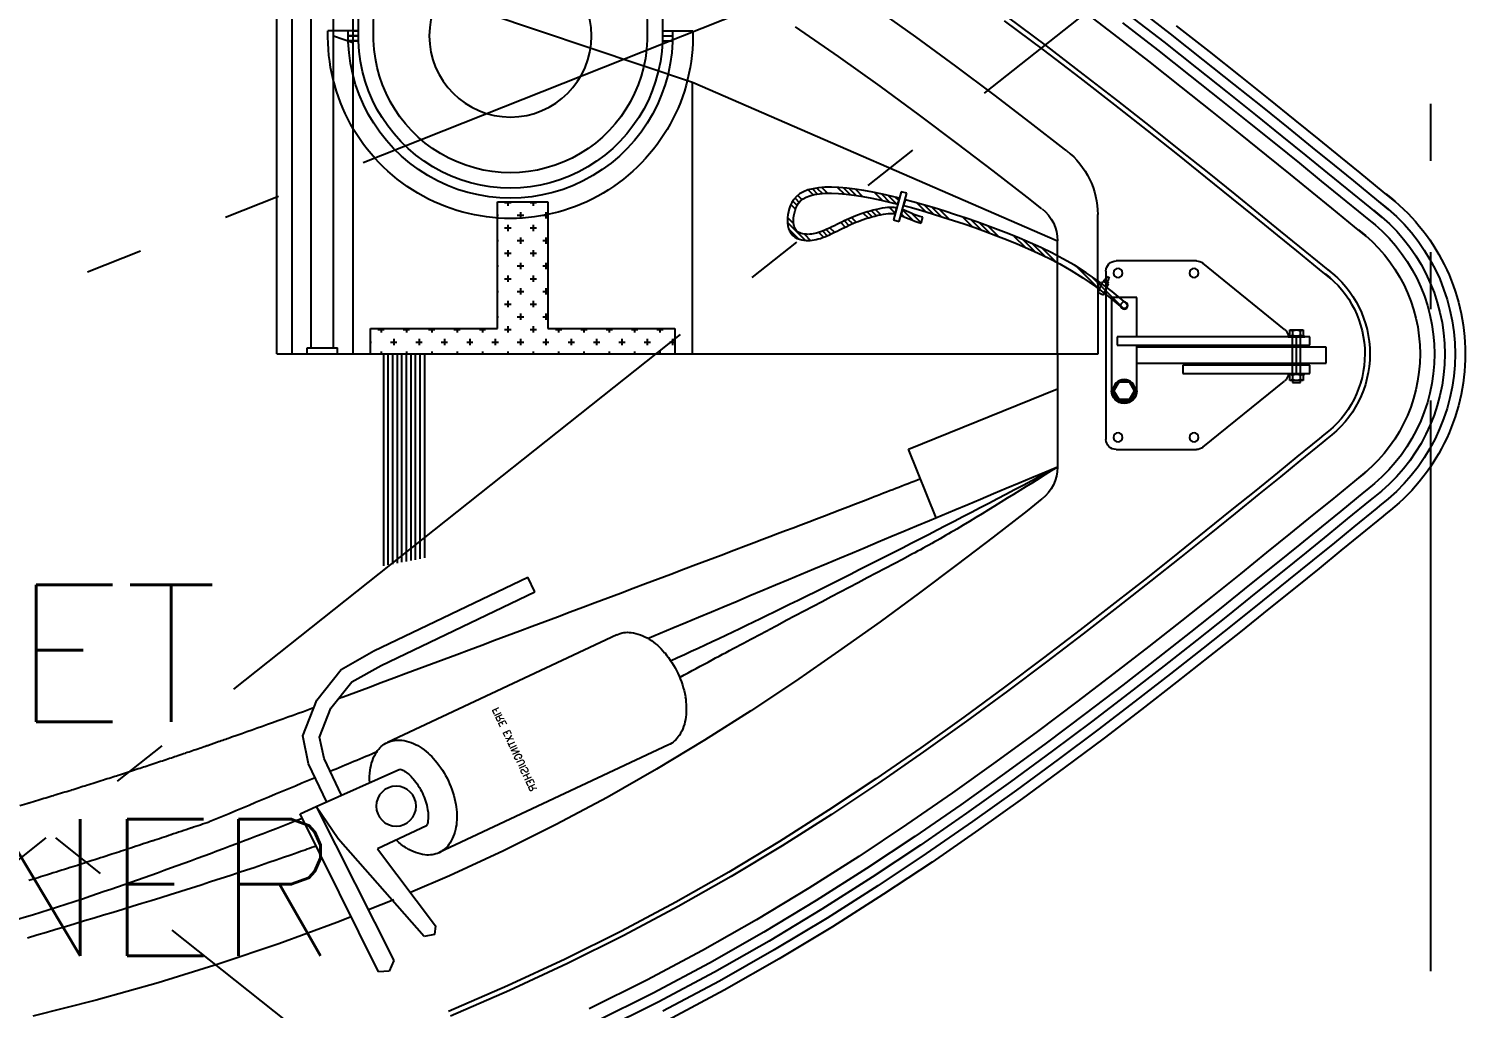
# Model space of a CAD drawing. Extents: x 1551 to 113148, y -1700 to 77018.
# Drawn here: x 14458 to 16033, y 29032 to 30105 of the extents above; entities that cross this region are included whole.
import ezdxf
from ezdxf.enums import TextEntityAlignment as Align

# ---------------------------------------------------------------- set-up
doc = ezdxf.new("R2010")
doc.units = 0
doc.header["$LTSCALE"] = 500
doc.header["$MEASUREMENT"] = 0
doc.linetypes.add('DASHED', pattern=[0.75, 0.5, -0.25])
doc.linetypes.add('PHANTOM', pattern=[2.1, 1.25, -0.2, 0.125, -0.2, 0.125, -0.2])
doc.layers.get('0').update_dxf_attribs({"linetype": 'CONTINUOUS'})
doc.styles.add('18', font='romans', dxfattribs={"height": 180})
doc.styles.add('SIMPLEX', font='SIMPLEX')

# ---------------------------------------------------------------- blocks, each defined once
blk = doc.blocks.new('cont')
at = {"linetype": 'PHANTOM'}
blk.add_line((225402.8, 143408.7), (231452.8, 145808.7), dxfattribs=at)
blk.add_lwpolyline([(225402.8, 143408.7), (231452.8, 143408.7), (231452.8, 145808.7), (225402.8, 145808.7)], close=True, dxfattribs=at)
blk = doc.blocks.new('A$C02E15517')
at = {"color": 0, "linetype": 'ByBlock', "lineweight": -2}
for p, q in [((3839.8, 710.2), (3776.1, 741.9)), ((3224.1, 707.8), (3154.8, 725.4)), ((3677.2, 697.3), (3612.3, 725.3)), ((3834.6, 700.2), (3771.3, 731.8)), ((3912.4, 696.9), (3850.1, 730.1)), ((3675, 692.3), (3610.2, 720.2)), ((3827.4, 686.1), (3764.4, 717.5)), ((3901.6, 677.2), (3839.8, 710.2)), ((3907, 687.1), (3844.9, 720.1)), ((3292.1, 688.8), (3224.1, 707.8)), ((3740.6, 667.9), (3677.2, 697.3)), ((3896.1, 667.4), (3834.6, 700.2)), ((3972.7, 662.6), (3912.4, 696.9)), ((3358.8, 668.3), (3292.1, 688.8)), ((3533.5, 676.9), (3447.8, 503.8)), ((3545.2, 676), (3533.5, 676.9)), ((3738.2, 663), (3675, 692.3)), ((3888.5, 653.5), (3827.4, 686.1)), ((3961.4, 643.3), (3901.6, 677.2)), ((3967.1, 652.9), (3907, 687.1)), ((3424.1, 646.3), (3358.8, 668.3)), ((3465.2, 495.7), (3550.4, 664.5)), ((3550.4, 664.5), (3545.2, 676)), ((3799.7, 632.3), (3738.2, 663)), ((3802.2, 637.2), (3740.6, 667.9)), ((3955.7, 633.6), (3896.1, 667.4)), ((4030.9, 627.5), (3972.7, 662.6)), ((3487.9, 622.9), (3424.1, 646.3)), ((3947.7, 619.9), (3888.5, 653.5)), ((4025, 618), (3967.1, 652.9)), ((3583.6, 638.3), (3489.4, 531.2)), ((3594.7, 636.1), (3583.6, 638.3)), ((3596.1, 626.4), (3594.7, 636.1)), ((3859.3, 600.5), (3799.7, 632.3)), ((3862, 605.3), (3802.2, 637.2)), ((4013.2, 598.9), (3955.7, 633.6)), ((4019.1, 608.4), (3961.4, 643.3)), ((3503.7, 616.6), (3487.9, 622.9)), ((3532.4, 542.3), (3596.1, 626.4)), ((4004.9, 585.4), (3947.7, 619.9)), ((4080.6, 582.6), (4025, 618)), ((4086.7, 592), (4030.9, 627.5)), ((3550.3, 598), (3522.5, 609.1)), ((3917.2, 567.7), (3859.3, 600.5)), ((3919.9, 572.4), (3862, 605.3)), ((4068.4, 563.8), (4013.2, 598.9)), ((4074.5, 573.2), (4019.1, 608.4)), ((3611.1, 571.8), (3568.7, 590.1)), ((4059.7, 550.5), (4004.9, 585.4)), ((4133.7, 547.3), (4080.6, 582.6)), ((4140, 556.6), (4086.7, 592)), ((3670.4, 544.3), (3611.1, 571.8)), ((3973, 534), (3917.2, 567.7)), ((3975.9, 538.7), (3919.9, 572.4)), ((4127.4, 538), (4074.5, 573.2)), ((4121.1, 528.7), (4068.4, 563.8)), ((4190.8, 521.5), (4140, 556.6)), ((3586.1, 517.1), (3532.4, 542.3)), ((3851.3, 428.3), (3599.9, 546.3)), ((3728, 515.6), (3670.4, 544.3)), ((4029.7, 504.4), (3975.9, 538.7)), ((4112.2, 515.6), (4059.7, 550.5)), ((4177.9, 503.1), (4127.4, 538)), ((4184.4, 512.3), (4133.7, 547.3)), ((3489.4, 531.2), (3465.2, 495.7)), ((4026.7, 499.8), (3973, 534)), ((4171.5, 493.9), (4121.1, 528.7)), ((4239.1, 487), (4190.8, 521.5)), ((3447.8, 503.8), (3465.2, 495.7)), ((3784, 485.8), (3728, 515.6)), ((4081.3, 470.1), (4029.7, 504.4)), ((4162.3, 481), (4112.2, 515.6)), ((4232.6, 477.9), (4184.4, 512.3)), ((3476.7, 491), (3456.9, 448.9)), ((3465.2, 495.7), (3556.9, 454.9)), ((4078.3, 465.5), (4026.7, 499.8)), ((4219.4, 459.7), (4171.5, 493.9)), ((4226, 468.8), (4177.9, 503.1)), ((3492.8, 483.4), (3473.8, 443.2)), ((3838.2, 455), (3784, 485.8)), ((4210.1, 446.9), (4162.3, 481)), ((4278.3, 444.3), (4232.6, 477.9)), ((4285, 453.3), (4239.1, 487)), ((4127.6, 431.5), (4078.3, 465.5)), ((4130.7, 436), (4081.3, 470.1)), ((4265, 426.3), (4219.4, 459.7)), ((4271.7, 435.3), (4226, 468.8)), ((3456.9, 448.9), (3450.4, 418.2)), ((3473.8, 443.2), (3468.9, 419.8)), ((3890.7, 423.3), (3838.2, 455)), ((4255.5, 413.6), (4210.1, 446.9)), ((4321.7, 411.8), (4278.3, 444.3)), ((4328.5, 420.8), (4285, 453.3)), ((3794.7, 307.6), (3543.2, 425.6)), ((4174.7, 397.9), (4127.6, 431.5)), ((4177.9, 402.3), (4130.7, 436)), ((4308.2, 393.9), (4265, 426.3)), ((4314.9, 402.9), (4271.7, 435.3)), ((3450.4, 418.2), (3465.8, 379.3)), ((3468.9, 419.8), (3481.4, 388.2)), ((3941.5, 391), (3890.7, 423.3)), ((4298.6, 381.3), (4255.5, 413.6)), ((4362.6, 380.5), (4321.7, 411.8)), ((4369.5, 389.4), (4328.5, 420.8)), ((4219.5, 365), (4174.7, 397.9)), ((4222.8, 369.4), (4177.9, 402.3)), ((4349, 362.8), (4308.2, 393.9)), ((4355.8, 371.6), (4314.9, 402.9)), ((3465.8, 379.3), (3492.4, 345.6)), ((3481.4, 388.2), (3504.2, 359.4)), ((3990.5, 358.4), (3941.5, 391)), ((4339.3, 350.2), (4298.6, 381.3)), ((4401.2, 350.6), (4362.6, 380.5)), ((4408.1, 359.5), (4369.5, 389.4)), ((4262.1, 333.1), (4219.5, 365)), ((4265.4, 337.4), (4222.8, 369.4)), ((4387.3, 333), (4349, 362.8)), ((4394.3, 341.8), (4355.8, 371.6)), ((3504.2, 359.4), (3536.5, 341.2)), ((4037.7, 325.8), (3990.5, 358.4)), ((4377.6, 320.5), (4339.3, 350.2)), ((4437.2, 322.3), (4401.2, 350.6)), ((4444.2, 331.1), (4408.1, 359.5)), ((3492.4, 345.6), (3528.3, 325.4)), ((3536.5, 341.2), (3704.7, 260.8)), ((4302.4, 302.3), (4262.1, 333.1)), ((4305.7, 306.6), (4265.4, 337.4)), ((4423.3, 304.7), (4387.3, 333)), ((4430.3, 313.5), (4394.3, 341.8)), ((4477.9, 304.4), (4444.2, 331.1)), ((3528.3, 325.4), (3697.1, 244.7)), ((4083.1, 293.4), (4037.7, 325.8)), ((4413.5, 292.3), (4377.6, 320.5)), ((4470.9, 295.6), (4437.2, 322.3)), ((4340.4, 272.8), (4302.4, 302.3)), ((4343.7, 277.1), (4305.7, 306.6)), ((4456.9, 278), (4423.3, 304.7)), ((4463.9, 286.8), (4430.3, 313.5)), ((4509.1, 279.4), (4477.9, 304.4)), ((4126.4, 261.6), (4083.1, 293.4)), ((4447, 265.6), (4413.5, 292.3)), ((4495, 261.9), (4463.9, 286.8)), ((4502.1, 270.6), (4470.9, 295.6)), ((4376, 244.8), (4340.4, 272.8)), ((4379.4, 249.1), (4343.7, 277.1)), ((4488, 253.1), (4456.9, 278)), ((4530.8, 247.5), (4502.1, 270.6)), ((4537.9, 256.2), (4509.1, 279.4)), ((3704.7, 260.8), (3697.1, 244.7)), ((4167.7, 230.6), (4126.4, 261.6)), ((4478.1, 240.8), (4447, 265.6)), ((4516.7, 230), (4488, 253.1)), ((4523.7, 238.7), (4495, 261.9)), ((4564.1, 234.9), (4537.9, 256.2)), ((4409.3, 218.3), (4376, 244.8)), ((4412.7, 222.6), (4379.4, 249.1)), ((4506.7, 217.7), (4478.1, 240.8)), ((4550, 217.5), (4523.7, 238.7)), ((4557.1, 226.2), (4530.8, 247.5)), ((3539.2, 232.2), (3539.2, 0)), ((3544.2, 231.2), (3544.2, 0)), ((3549.2, 230.2), (3549.2, 0)), ((3554.2, 229.3), (3554.2, 0)), ((3559.2, 228.3), (3559.2, 0)), ((3564.2, 227.3), (3564.2, 0)), ((3569.2, 226.3), (3569.2, 0)), ((3574.2, 225.4), (3574.2, 0)), ((3579.2, 224.4), (3579.2, 0)), ((3584.2, 223.4), (3584.2, 0)), ((4207, 200.6), (4167.7, 230.6)), ((4443.7, 197.9), (4412.7, 222.6)), ((4542.9, 208.8), (4516.7, 230)), ((4580.9, 206.8), (4557.1, 226.2)), ((4587.9, 215.5), (4564.1, 234.9)), ((4440.2, 193.6), (4409.3, 218.3)), ((4532.9, 196.5), (4506.7, 217.7)), ((4566.7, 189.4), (4542.9, 208.8)), ((4573.8, 198.1), (4550, 217.5)), ((4602.2, 189.5), (4580.9, 206.8)), ((4609.3, 198.2), (4587.9, 215.5)), ((4244.1, 171.8), (4207, 200.6)), ((4468.7, 170.6), (4440.2, 193.6)), ((4472.2, 174.9), (4443.7, 197.9)), ((4556.7, 177.1), (4532.9, 196.5)), ((4588, 172.1), (4566.7, 189.4)), ((4595.1, 180.8), (4573.8, 198.1)), ((4627.3, 168.9), (4602.2, 189.5)), ((4634.4, 177.6), (4609.3, 198.2)), ((4144.5, 179.7), (4114.1, 104.5)), ((4498.3, 153.7), (4472.2, 174.9)), ((4578, 159.8), (4556.7, 177.1)), ((4620.2, 160.2), (4595.1, 180.8)), ((4637.2, 175.3), (4634.4, 177.6)), ((4260.5, 158.9), (4244.1, 171.8)), ((4494.8, 149.5), (4468.7, 170.6)), ((4603.1, 139.3), (4578, 159.8)), ((4613.1, 151.6), (4588, 172.1)), ((4623.4, 157.7), (4620.2, 160.2)), ((4630.3, 166.5), (4627.3, 168.9)), ((4518.5, 130.2), (4494.8, 149.5)), ((4522, 134.5), (4498.3, 153.7)), ((4616.4, 148.8), (4613.1, 151.6)), ((4539.7, 112.9), (4518.5, 130.2)), ((4543.2, 117.2), (4522, 134.5)), ((4616.1, 128.6), (4603.1, 139.3)), ((4277.5, 83.3), (4277.5, 124)), ((4564.8, 92.5), (4539.7, 112.9)), ((4568.3, 96.7), (4543.2, 117.2)), ((4114.1, 104.5), (4277.5, 38.1)), ((4341.7, 104.8), (4429.9, 104.8)), ((4436.9, 102.3), (4526.4, 29.7)), ((4572.8, 93), (4568.3, 96.7)), ((4277.5, 0), (4277.5, 83.3)), ((4330.6, -90.8), (4330.6, 93.6)), ((4569.4, 88.7), (4564.8, 92.5)), ((4248.8, 49.8), (4277.5, 38.1)), ((4345, 49.9), (4339.4, 40.3)), ((4356.1, 49.9), (4345, 49.9)), ((4361.7, 40.3), (4356.1, 49.9)), ((4336.7, -61.9), (4336.7, 40.3)), ((4339.4, 40.3), (4345, 30.7)), ((4356.1, 30.7), (4361.7, 40.3)), ((4364.4, 40.3), (4364.4, -9.7)), ((4345, 30.7), (4356.1, 30.7)), ((4415, 21.4), (4553.9, 21.4)), ((4415, 12.5), (4415, 21.4)), ((4530.2, 22.2), (4548.7, 22.2)), ((4530.2, 22.2), (4530.2, 21.4)), ((4530.2, 21.4), (4548.7, 21.4)), ((4546.8, 29.2), (4532, 29.2)), ((4532, 29.2), (4532, 22.2)), ((4532, 22.2), (4547.1, 22.2)), ((4535, 29.2), (4535, 31.4)), ((4535, 31.4), (4543.9, 31.4)), ((4543.9, 22.2), (4535, 22.2)), ((4535, 21.4), (4535, -18.6)), ((4535.1, 23.9), (4535.1, 27.4)), ((4539.4, 21.4), (4539.4, -18.6)), ((4543.8, 27.4), (4543.8, 23.9)), ((4543.9, 31.4), (4543.9, 29.2)), ((4543.9, 21.4), (4543.9, -18.6)), ((4546.8, 22.2), (4546.8, 29.2)), ((4548.7, 22.2), (4548.7, 21.4)), ((4553.9, 21.4), (4553.9, 12.5)), ((3422, 0), (4321.9, 0)), ((3422, 0), (3422, -438.9)), ((3438.7, 0), (3438.7, -445.1)), ((3455.3, 0), (3455.3, -6.7)), ((3488.7, 0), (3488.7, -6.7)), ((3505.3, -372.6), (3505.3, 0)), ((3524.8, 0), (3524.8, -27.8)), ((3536.3, -2.6), (3536.3, 0)), ((3564.1, -2.6), (3564.1, 0)), ((3591.9, -2.6), (3591.9, 0)), ((3619.7, -2.6), (3619.7, 0)), ((3647.4, -2.6), (3647.4, 0)), ((3675.2, -2.6), (3675.2, 0)), ((3703, -2.6), (3703, 0)), ((3730.8, -2.6), (3730.8, 0)), ((3758.5, -2.6), (3758.5, 0)), ((3786.3, -2.6), (3786.3, 0)), ((3814.1, -2.6), (3814.1, 0)), ((3841.9, -2.6), (3841.9, 0)), ((3858.1, -27.8), (3858.1, 0)), ((3877.5, 0), (3877.5, -297.8)), ((4277.5, 0), (4277.5, -83.3)), ((4277.5, 0), (4277.5, -83.3)), ((4321.9, 0), (4321.6, -152.6)), ((4364.4, 10.3), (4571.9, 10.3)), ((4553.9, 12.5), (4415, 12.5)), ((4530.5, 12.5), (4530.5, 10.3)), ((4571.9, 10.3), (4571.9, -7.5)), ((3455.3, -6.7), (3488.7, -6.7)), ((3459.8, -6.7), (3459.8, -478.9)), ((3484.2, -6.7), (3484.2, -379.7)), ((3524.8, -13), (3525.9, -13)), ((3546.7, -13), (3553.7, -13)), ((3550.2, -16.4), (3550.2, -9.5)), ((3574.5, -13), (3581.5, -13)), ((3578, -16.4), (3578, -9.5)), ((3602.3, -13), (3609.2, -13)), ((3605.8, -16.4), (3605.8, -9.5)), ((3630.1, -13), (3637, -13)), ((3633.5, -16.4), (3633.5, -9.5)), ((3657.8, -13), (3664.8, -13)), ((3661.3, -16.4), (3661.3, -9.5)), ((3685.6, -13), (3692.6, -13)), ((3689.1, -16.4), (3689.1, -9.5)), ((3713.4, -13), (3720.3, -13)), ((3716.9, -16.4), (3716.9, -9.5)), ((3741.2, -13), (3748.1, -13)), ((3744.6, -16.4), (3744.6, -9.5)), ((3768.9, -13), (3775.9, -13)), ((3772.4, -16.4), (3772.4, -9.5)), ((3796.7, -13), (3803.7, -13)), ((3800.2, -16.4), (3800.2, -9.5)), ((3824.5, -13), (3831.4, -13)), ((3828, -16.4), (3828, -9.5)), ((3852.3, -13), (3858.1, -13)), ((3855.7, -16.4), (3855.7, -9.5)), ((4342.8, -9.7), (4553.9, -9.7)), ((4342.8, -18.6), (4342.8, -9.7)), ((4571.9, -7.5), (4364.4, -7.5)), ((4530.5, -7.5), (4530.5, -9.7)), ((4553.9, -9.7), (4553.9, -18.6)), ((3524.8, -27.8), (3663.7, -27.8)), ((3532.9, -26.9), (3539.8, -26.9)), ((3536.3, -27.8), (3536.3, -23.4)), ((3560.6, -26.9), (3567.6, -26.9)), ((3564.1, -27.8), (3564.1, -23.4)), ((3588.4, -26.9), (3595.3, -26.9)), ((3591.9, -27.8), (3591.9, -23.4)), ((3616.2, -26.9), (3623.1, -26.9)), ((3619.7, -27.8), (3619.7, -23.4)), ((3644, -26.9), (3650.9, -26.9)), ((3647.4, -27.8), (3647.4, -23.4)), ((3663.7, -27.8), (3663.7, -166.7)), ((3671.7, -26.9), (3678.7, -26.9)), ((3675.2, -30.3), (3675.2, -23.4)), ((3699.5, -26.9), (3706.5, -26.9)), ((3703, -30.3), (3703, -23.4)), ((3719.2, -166.7), (3719.2, -27.8)), ((3719.2, -27.8), (3858.1, -27.8)), ((3727.3, -26.9), (3734.2, -26.9)), ((3730.8, -27.8), (3730.8, -23.4)), ((3755.1, -26.9), (3762, -26.9)), ((3758.5, -27.8), (3758.5, -23.4)), ((3782.8, -26.9), (3789.8, -26.9)), ((3786.3, -27.8), (3786.3, -23.4)), ((3810.6, -26.9), (3817.6, -26.9)), ((3814.1, -27.8), (3814.1, -23.4)), ((3838.4, -26.9), (3845.3, -26.9)), ((3841.9, -27.8), (3841.9, -23.4)), ((4553.9, -18.6), (4342.8, -18.6)), ((4364.4, -18.6), (4364.4, -61.9)), ((4526.4, -26.8), (4436.9, -99.4)), ((4530.2, -18.6), (4548.7, -18.6)), ((4530.2, -18.6), (4530.2, -19.3)), ((4530.2, -19.3), (4548.7, -19.3)), ((4532, -19.3), (4532, -26.3)), ((4546.8, -19.3), (4532, -19.3)), ((4532, -26.3), (4546.8, -26.3)), ((4535, -19.3), (4543.9, -19.3)), ((4535.1, -24.6), (4535.1, -21.1)), ((4543.8, -21.1), (4543.8, -24.6)), ((4546.8, -26.3), (4546.8, -19.3)), ((4548.7, -18.6), (4548.7, -19.3)), ((3663.7, -40.7), (3664.8, -40.7)), ((3685.6, -40.7), (3692.6, -40.7)), ((3689.1, -44.2), (3689.1, -37.3)), ((3713.4, -40.7), (3719.2, -40.7)), ((3716.9, -44.2), (3716.9, -37.3)), ((3671.7, -54.6), (3678.7, -54.6)), ((3675.2, -58.1), (3675.2, -51.2)), ((3699.5, -54.6), (3706.5, -54.6)), ((3703, -58.1), (3703, -51.2)), ((4315.2, -84.5), (4350, -49.8)), ((4333.3, -63), (4348.4, -50.5)), ((4364.4, -61.9), (4336.7, -61.9)), ((4352.7, -55.5), (4337.4, -68.2)), ((3663.7, -68.5), (3664.8, -68.5)), ((3685.6, -68.5), (3692.6, -68.5)), ((3689.1, -72), (3689.1, -65)), ((3713.4, -68.5), (3719.2, -68.5)), ((3716.9, -72), (3716.9, -65)), ((4298.3, -95.6), (4323.4, -70.5)), ((4305.4, -83.3), (4319, -73.9)), ((4319, -73.9), (4333.3, -63)), ((4328.1, -64.4), (4322, -67)), ((4322, -67), (4323.3, -70.1)), ((4337.4, -68.2), (4322.9, -79.2)), ((4323.3, -70.1), (4325.9, -76.2)), ((4325.9, -76.2), (4327.2, -79.3)), ((4333.3, -76.6), (4327.2, -79.3)), ((4328.1, -64.4), (4329.4, -67.5)), ((4329.4, -67.5), (4332, -73.6)), ((4331.2, -80), (4330.3, -78)), ((4332, -73.6), (4333.3, -76.6)), ((4332.6, -77), (4333.5, -79)), ((3671.7, -82.4), (3678.7, -82.4)), ((3675.2, -85.9), (3675.2, -78.9)), ((3689.1, -99.8), (3689.1, -92.8)), ((3699.5, -82.4), (3706.5, -82.4)), ((3703, -85.9), (3703, -78.9)), ((3716.9, -99.8), (3716.9, -92.8)), ((4277.5, -83.3), (4277.5, -124)), ((4280.2, -98.6), (4292.6, -91.4)), ((4292.6, -91.4), (4305.4, -83.3)), ((4309.1, -88.8), (4296, -97.1)), ((4322.9, -79.2), (4309.1, -88.8)), ((4328, -78.9), (4328.9, -81)), ((4333.5, -79), (4328.9, -81)), ((4329.6, -80.7), (4331.2, -84.2)), ((4334.2, -82.9), (4331.2, -84.2)), ((4331.9, -84.5), (4331.2, -84.2)), ((4333.9, -83.6), (4331.9, -84.5)), ((4332.7, -79.3), (4334.2, -82.9)), ((4333.9, -83.6), (4334.2, -82.9)), ((4564.8, -92.5), (4539.7, -112.9)), ((4577.8, -81.8), (4564.8, -92.5)), ((4581.3, -86.1), (4568.3, -96.7)), ((3663.7, -96.3), (3664.8, -96.3)), ((3671.7, -110.2), (3678.7, -110.2)), ((3675.2, -113.7), (3675.2, -106.7)), ((3685.6, -96.3), (3692.6, -96.3)), ((3699.5, -110.2), (3706.5, -110.2)), ((3703, -113.7), (3703, -106.7)), ((3713.4, -96.3), (3719.2, -96.3)), ((4250, -120.5), (4263.5, -107)), ((4256.5, -110.4), (4268.2, -104.8)), ((4260.7, -115.7), (4275.3, -101.1)), ((4268.2, -104.8), (4280.2, -98.6)), ((4283.4, -104.3), (4271.2, -110.7)), ((4296, -97.1), (4283.4, -104.3)), ((4429.9, -101.9), (4341.7, -101.9)), ((4568.3, -96.7), (4543.2, -117.2)), ((3663.7, -124.1), (3664.8, -124.1)), ((3685.6, -124.1), (3692.6, -124.1)), ((3689.1, -127.5), (3689.1, -120.6)), ((3713.4, -124.1), (3719.2, -124.1)), ((3716.9, -127.5), (3716.9, -120.6)), ((3877.5, -297.8), (4277.5, -124)), ((3981.7, -143.8), (4001.1, -124.5)), ((3992.2, -126.6), (3994.7, -125.7)), ((3994.7, -125.7), (3997.2, -125)), ((3997.2, -125), (3999.6, -124.6)), ((3999.6, -124.6), (4002, -124.4)), ((4000.2, -131.2), (4007, -124.4)), ((4002, -124.4), (4004.3, -124.3)), ((4004.3, -124.3), (4006.5, -124.4)), ((4006.5, -124.4), (4008.7, -124.6)), ((4008.7, -124.6), (4010.9, -124.9)), ((4010.9, -124.9), (4013.2, -125.3)), ((4013.2, -125.3), (4015.4, -125.9)), ((4015.4, -125.9), (4017.7, -126.6)), ((4210.1, -129.8), (4221.7, -125.3)), ((4221.7, -125.3), (4233.3, -120.6)), ((4229.8, -129.1), (4242.1, -116.8)), ((4233.3, -120.6), (4244.9, -115.6)), ((4247.5, -121.7), (4235.8, -126.7)), ((4239.8, -125), (4252.6, -112.2)), ((4244.9, -115.6), (4256.5, -110.4)), ((4259.2, -116.4), (4247.5, -121.7)), ((4271.2, -110.7), (4259.2, -116.4)), ((4539.7, -112.9), (4518.5, -130.2)), ((4543.2, -117.2), (4522, -134.5)), ((3671.7, -138), (3678.7, -138)), ((3675.2, -141.4), (3675.2, -134.5)), ((3699.5, -138), (3706.5, -138)), ((3703, -141.4), (3703, -134.5)), ((3981.7, -143.3), (3982.1, -140.3)), ((3982.1, -140.3), (3982.8, -137.4)), ((3982.8, -137.4), (3983.9, -134.7)), ((3983.1, -136.6), (3993.7, -126.1)), ((3983.9, -134.7), (3985.5, -132)), ((3985.5, -132), (3987.5, -129.8)), ((3987.5, -129.8), (3989.8, -128)), ((3988.6, -141.5), (3988.3, -143.8)), ((3989.1, -139.4), (3988.6, -141.5)), ((3989.8, -137.6), (3989.1, -139.4)), ((3989.8, -128), (3992.2, -126.6)), ((3990.8, -136), (3989.8, -137.6)), ((3992, -134.6), (3990.8, -136)), ((3993.4, -133.5), (3992, -134.6)), ((3995, -132.6), (3993.4, -133.5)), ((3996.7, -132), (3995, -132.6)), ((3998.6, -131.5), (3996.7, -132)), ((4000.5, -131.2), (3998.6, -131.5)), ((4002.4, -131), (4000.5, -131.2)), ((4004.3, -130.9), (4002.4, -131)), ((4006.1, -131), (4004.3, -130.9)), ((4008, -131.1), (4006.1, -131)), ((4009.8, -131.4), (4008, -131.1)), ((4011.7, -131.8), (4009.8, -131.4)), ((4013.6, -132.3), (4011.7, -131.8)), ((4015.6, -132.9), (4013.6, -132.3)), ((4017.7, -133.6), (4015.6, -132.9)), ((4015.9, -133), (4021.1, -127.8)), ((4017.7, -126.6), (4020, -127.4)), ((4020, -134.5), (4017.7, -133.6)), ((4020, -127.4), (4022.5, -128.4)), ((4022.4, -135.5), (4020, -134.5)), ((4020.2, -134.6), (4025.2, -129.5)), ((4024.9, -136.6), (4022.4, -135.5)), ((4022.5, -128.4), (4025, -129.4)), ((4024.2, -136.3), (4029.2, -131.3)), ((4027.6, -137.8), (4024.9, -136.6)), ((4025, -129.4), (4027.6, -130.6)), ((4027.6, -130.6), (4030.4, -131.9)), ((4030.3, -139.1), (4027.6, -137.8)), ((4028.2, -138.2), (4033.2, -133.2)), ((4033, -140.4), (4030.3, -139.1)), ((4030.4, -131.9), (4033.1, -133.2)), ((4035.7, -141.8), (4033, -140.4)), ((4033.1, -133.2), (4035.9, -134.5)), ((4035.9, -134.5), (4038.6, -135.8)), ((4038.6, -135.8), (4041.4, -137.2)), ((4040, -143.9), (4045, -138.9)), ((4041.4, -137.2), (4044, -138.5)), ((4044, -138.5), (4046.6, -139.7)), ((4044, -145.8), (4048.9, -140.8)), ((4046.6, -139.7), (4049.1, -140.9)), ((4049.1, -140.9), (4051.5, -142.1)), ((4174.3, -149.6), (4184.9, -139)), ((4175.3, -142.4), (4186.9, -138.3)), ((4183.1, -146.6), (4193.9, -135.8)), ((4186.9, -138.3), (4198.5, -134.2)), ((4200.8, -140.4), (4189, -144.6)), ((4192.1, -143.5), (4203.2, -132.4)), ((4198.5, -134.2), (4210.1, -129.8)), ((4212.4, -136), (4200.8, -140.4)), ((4201.2, -140.2), (4212.6, -128.9)), ((4224.1, -131.4), (4212.4, -136)), ((4235.8, -126.7), (4224.1, -131.4)), ((4518.5, -130.2), (4494.8, -149.5)), ((4522, -134.5), (4498.3, -153.7)), ((4603.1, -139.3), (4578, -159.8)), ((4616.1, -128.6), (4603.1, -139.3)), ((4626.2, -140.9), (4613.1, -151.6)), ((3663.7, -151.8), (3664.8, -151.8)), ((3685.6, -151.8), (3692.6, -151.8)), ((3689.1, -155.3), (3689.1, -148.4)), ((3713.4, -151.8), (3719.2, -151.8)), ((3716.9, -155.3), (3716.9, -148.4)), ((3981.7, -146.3), (3981.7, -143.3)), ((3981.8, -149.3), (3981.7, -146.3)), ((3981.8, -149.6), (3988.4, -143)), ((3982.2, -152.4), (3981.8, -149.3)), ((3982.8, -155.6), (3982.2, -152.4)), ((3983.6, -158.8), (3982.8, -155.6)), ((3988.3, -143.8), (3988.3, -146.2)), ((3988.3, -146.2), (3988.4, -148.8)), ((3988.4, -148.8), (3988.7, -151.4)), ((3988.7, -151.4), (3989.2, -154.2)), ((3989.2, -154.2), (3989.9, -157)), ((3989.9, -157), (3990.9, -159.7)), ((4038.5, -143.1), (4035.7, -141.8)), ((4041.1, -144.4), (4038.5, -143.1)), ((4043.7, -145.7), (4041.1, -144.4)), ((4046.3, -146.9), (4043.7, -145.7)), ((4048.8, -148.1), (4046.3, -146.9)), ((4047.9, -147.7), (4052.9, -142.7)), ((4051.3, -149.2), (4048.8, -148.1)), ((4053.9, -150.3), (4051.3, -149.2)), ((4051.5, -142.1), (4053.9, -143.2)), ((4051.9, -149.5), (4057, -144.4)), ((4053.9, -143.2), (4056.4, -144.2)), ((4056.6, -151.4), (4053.9, -150.3)), ((4056.4, -144.2), (4059, -145.2)), ((4059.4, -152.5), (4056.6, -151.4)), ((4059, -145.2), (4061.7, -146.3)), ((4062.4, -153.5), (4059.4, -152.5)), ((4061.7, -146.3), (4064.5, -147.3)), ((4065.5, -154.5), (4062.4, -153.5)), ((4064.5, -147.3), (4067.5, -148.2)), ((4064.7, -154.3), (4069.9, -149)), ((4068.8, -155.5), (4065.5, -154.5)), ((4067.5, -148.2), (4070.7, -149.2)), ((4072.2, -156.5), (4068.8, -155.5)), ((4069.1, -155.6), (4074.5, -150.3)), ((4070.7, -149.2), (4073.9, -150.1)), ((4075.6, -157.4), (4072.2, -156.5)), ((4073.7, -156.9), (4079.1, -151.4)), ((4073.9, -150.1), (4077.2, -151)), ((4079, -158.2), (4075.6, -157.4)), ((4077.2, -151), (4080.5, -151.8)), ((4078.4, -158), (4083.9, -152.5)), ((4080.5, -151.8), (4083.7, -152.4)), ((4083.7, -152.4), (4086.7, -153)), ((4086.7, -153), (4089.4, -153.4)), ((4089.4, -153.4), (4091.9, -153.7)), ((4091.9, -153.7), (4094.1, -153.9)), ((4093.5, -160.4), (4099.7, -154.2)), ((4094.1, -153.9), (4096, -153.9)), ((4096, -153.9), (4097.9, -153.8)), ((4097.7, -147), (4104, -145.2)), ((4106.3, -177.7), (4097.7, -147)), ((4097.9, -153.8), (4099.5, -153.6)), ((4099.5, -153.6), (4101.3, -159.9)), ((4104, -145.2), (4112.6, -175.9)), ((4105.8, -151.7), (4107.1, -151.2)), ((4107.6, -158.1), (4105.8, -151.7)), ((4106.3, -153.5), (4109.6, -150.2)), ((4107.1, -151.2), (4109.4, -150.2)), ((4107.6, -158), (4119.5, -146.1)), ((4109.6, -157.3), (4107.6, -158.1)), ((4109.4, -150.2), (4112, -149.1)), ((4112.1, -156.3), (4109.6, -157.3)), ((4112, -149.1), (4114.8, -147.9)), ((4114.6, -155.2), (4112.1, -156.3)), ((4117.3, -154), (4114.6, -155.2)), ((4114.8, -147.9), (4117.8, -146.7)), ((4120.2, -152.8), (4117.3, -154)), ((4117.4, -154), (4128, -143.4)), ((4117.4, -160.2), (4128.8, -157)), ((4117.8, -146.7), (4121.1, -145.5)), ((4123.3, -151.7), (4120.2, -152.8)), ((4121.1, -145.5), (4124.6, -144.3)), ((4126.5, -150.6), (4123.3, -151.7)), ((4123.6, -165.3), (4133.3, -155.7)), ((4124.6, -144.3), (4128.2, -143.3)), ((4130, -149.7), (4126.5, -150.6)), ((4128.2, -143.3), (4130, -149.7)), ((4128.8, -157), (4140.4, -153.5)), ((4131.8, -163), (4141.6, -153.2)), ((4140.1, -160.5), (4150, -150.6)), ((4140.4, -153.5), (4152, -149.9)), ((4154, -156.2), (4142.3, -159.9)), ((4148.5, -158), (4158.6, -147.8)), ((4152, -149.9), (4163.6, -146.2)), ((4165.7, -152.5), (4154, -156.2)), ((4163.6, -146.2), (4175.3, -142.4)), ((4177.4, -148.6), (4165.7, -152.5)), ((4189, -144.6), (4177.4, -148.6)), ((4494.8, -149.5), (4468.7, -170.6)), ((4498.3, -153.7), (4472.2, -174.9)), ((4613.1, -151.6), (4588, -172.1)), ((4633.3, -149.6), (4620.2, -160.2)), ((3663.7, -166.7), (3719.2, -166.7)), ((3671.7, -165.7), (3678.7, -165.7)), ((3675.2, -166.7), (3675.2, -162.3)), ((3699.5, -165.7), (3706.5, -165.7)), ((3703, -166.7), (3703, -162.3)), ((3984.7, -162.2), (3983.6, -158.8)), ((3986.3, -165.7), (3984.7, -162.2)), ((3985.4, -163.5), (3990.4, -158.5)), ((3988.5, -169.1), (3986.3, -165.7)), ((3987.4, -167.3), (3992.2, -162.5)), ((3991.4, -172.3), (3988.5, -169.1)), ((3989.9, -170.6), (3994.6, -166)), ((3990.9, -159.7), (3992.1, -162.5)), ((3994.9, -175.2), (3991.4, -172.3)), ((3992.1, -162.5), (3993.8, -165.1)), ((3992.9, -173.5), (3997.6, -168.8)), ((3993.8, -165.1), (3996, -167.5)), ((3996, -167.5), (3998.7, -169.7)), ((3998.7, -169.7), (4002.1, -171.7)), ((4002.1, -171.7), (4006.1, -173.3)), ((4054.7, -174), (4064.1, -172.5)), ((4056, -180.4), (4063.9, -172.5)), ((4064.1, -172.5), (4074, -170.7)), ((4074, -170.7), (4084.3, -168.5)), ((4077.1, -176.8), (4085.7, -168.2)), ((4082.4, -158.9), (4079, -158.2)), ((4085.5, -159.5), (4082.4, -158.9)), ((4084.3, -168.5), (4095, -166)), ((4084.5, -175.2), (4093.3, -166.4)), ((4088.5, -160), (4085.5, -159.5)), ((4096.6, -172.4), (4085.8, -175)), ((4091.3, -160.3), (4088.5, -160)), ((4093.8, -160.5), (4091.3, -160.3)), ((4092.1, -173.5), (4101.1, -164.5)), ((4096.2, -160.5), (4093.8, -160.5)), ((4095, -166), (4102.5, -164.2)), ((4098.5, -160.4), (4096.2, -160.5)), ((4104.3, -170.5), (4096.6, -172.4)), ((4100.7, -160.1), (4098.5, -160.4)), ((4099.5, -160.2), (4101, -158.8)), ((4099.8, -171.7), (4103.5, -167.9)), ((4101.3, -159.9), (4100.7, -160.1)), ((4102.5, -164.2), (4104.3, -170.5)), ((4108.8, -162.5), (4117.4, -160.2)), ((4110.6, -168.9), (4108.8, -162.5)), ((4108.8, -162.6), (4108.9, -162.5)), ((4119.1, -166.6), (4110.6, -168.9)), ((4130.6, -163.3), (4119.1, -166.6)), ((4142.3, -159.9), (4130.6, -163.3)), ((4244.1, -171.8), (4207, -200.6)), ((4260.5, -158.9), (4244.1, -171.8)), ((4468.7, -170.6), (4440.2, -193.6)), ((4578, -159.8), (4556.7, -177.1)), ((4588, -172.1), (4566.7, -189.4)), ((4620.2, -160.2), (4595.1, -180.8)), ((4627.3, -168.9), (4602.2, -189.5)), ((4640.4, -158.2), (4627.3, -168.9)), ((4647.5, -166.9), (4634.4, -177.6)), ((3999.2, -177.6), (3994.9, -175.2)), ((4004.1, -179.6), (3999.2, -177.6)), ((4009.6, -181), (4004.1, -179.6)), ((4004.3, -179.6), (4009.7, -174.2)), ((4006.1, -173.3), (4011, -174.5)), ((4008.9, -180.8), (4014.6, -175.1)), ((4015.8, -182), (4009.6, -181)), ((4011, -174.5), (4016.6, -175.4)), ((4013.9, -181.7), (4019.9, -175.7)), ((4022.6, -182.5), (4015.8, -182)), ((4016.6, -175.4), (4022.9, -175.9)), ((4019.2, -182.2), (4025.5, -175.9)), ((4030, -182.6), (4022.6, -182.5)), ((4022.9, -175.9), (4029.9, -176)), ((4029.9, -176), (4037.6, -175.7)), ((4038, -182.3), (4030, -182.6)), ((4036.6, -182.3), (4043.7, -175.2)), ((4037.6, -175.7), (4045.8, -175)), ((4046.5, -181.6), (4038, -182.3)), ((4042.9, -181.9), (4050.3, -174.5)), ((4045.8, -175), (4054.7, -174)), ((4055.6, -180.5), (4046.5, -181.6)), ((4049.3, -181.2), (4057, -173.6)), ((4065.2, -179), (4055.6, -180.5)), ((4075.3, -177.2), (4065.2, -179)), ((4085.8, -175), (4075.3, -177.2)), ((4112.6, -175.9), (4106.3, -177.7)), ((4472.2, -174.9), (4443.7, -197.9)), ((4556.7, -177.1), (4532.9, -196.5)), ((4595.1, -180.8), (4573.8, -198.1)), ((4634.4, -177.6), (4609.3, -198.2)), ((4207, -200.6), (4167.7, -230.6)), ((4440.2, -193.6), (4409.3, -218.3)), ((4443.7, -197.9), (4412.7, -222.6)), ((4532.9, -196.5), (4506.7, -217.7)), ((4566.7, -189.4), (4542.9, -208.8)), ((4573.8, -198.1), (4550, -217.5)), ((4602.2, -189.5), (4580.9, -206.8)), ((4609.3, -198.2), (4587.9, -215.5)), ((4409.3, -218.3), (4376, -244.8)), ((4506.7, -217.7), (4478.1, -240.8)), ((4542.9, -208.8), (4516.7, -230)), ((4550, -217.5), (4523.7, -238.7)), ((4580.9, -206.8), (4557.1, -226.2)), ((4587.9, -215.5), (4564.1, -234.9)), ((4167.7, -230.6), (4126.4, -261.6)), ((4285.2, -224.4), (4247.7, -253.4)), ((4287.6, -222.4), (4285.2, -224.4)), ((4412.7, -222.6), (4379.4, -249.1)), ((4516.7, -230), (4488, -253.1)), ((4557.1, -226.2), (4530.8, -247.5)), ((4564.1, -234.9), (4537.9, -256.2)), ((4376, -244.8), (4340.4, -272.8)), ((4379.4, -249.1), (4343.7, -277.1)), ((4478.1, -240.8), (4447, -265.6)), ((4523.7, -238.7), (4495, -261.9)), ((4530.8, -247.5), (4502.1, -270.6)), ((4126.4, -261.6), (4083.1, -293.4)), ((4247.7, -253.4), (4208, -283.8)), ((4447, -265.6), (4413.5, -292.3)), ((4488, -253.1), (4456.9, -278)), ((4495, -261.9), (4463.9, -286.8)), ((4537.9, -256.2), (4509.1, -279.4)), ((4340.4, -272.8), (4302.4, -302.3)), ((4343.7, -277.1), (4305.7, -306.6)), ((4456.9, -278), (4423.3, -304.7)), ((4502.1, -270.6), (4470.9, -295.6)), ((4509.1, -279.4), (4477.9, -304.4)), ((3459.8, -438), (3877.5, -297.8)), ((4083.1, -293.4), (4037.7, -325.8)), ((4208, -283.8), (4166.1, -315.2)), ((4413.5, -292.3), (4377.6, -320.5)), ((4463.9, -286.8), (4430.3, -313.5)), ((4470.9, -295.6), (4437.2, -322.3)), ((4302.4, -302.3), (4262.1, -333.1)), ((4305.7, -306.6), (4265.4, -337.4)), ((4423.3, -304.7), (4387.3, -333)), ((4430.3, -313.5), (4394.3, -341.8)), ((4477.9, -304.4), (4444.2, -331.1)), ((4037.7, -325.8), (3990.5, -358.4)), ((4166.1, -315.2), (4122.1, -347.4)), ((4377.6, -320.5), (4339.3, -350.2)), ((4437.2, -322.3), (4401.2, -350.6)), ((3484.2, -348.4), (3505.3, -341.3)), ((3500.3, -342.8), (3511.4, -342.8)), ((3511.4, -342.8), (3500.3, -342.8)), ((3844.7, -342.8), (3855.7, -342.8)), ((4262.1, -333.1), (4219.5, -365)), ((4265.4, -337.4), (4222.8, -369.4)), ((4387.3, -333), (4349, -362.8)), ((4394.3, -341.8), (4355.8, -371.6)), ((4444.2, -331.1), (4408.1, -359.5)), ((3511.4, -353.9), (3478, -353.9)), ((3500.2, -348.4), (3511.4, -348.4)), ((3511.4, -348.4), (3500.2, -348.4)), ((3504.5, -353.9), (3511.4, -353.9)), ((3844.7, -348.4), (3855.8, -348.4)), ((3844.7, -353.9), (3878, -353.9)), ((4122.1, -347.4), (4076, -380.3)), ((4339.3, -350.2), (4298.6, -381.3)), ((4401.2, -350.6), (4362.6, -380.5))]:
    blk.add_line(p, q, dxfattribs=at)
for centre, radius in [((3552.8, 495.4), 21.9), ((4343.9, 91.4), 5), ((4427.2, 91.4), 5), ((4350.6, 40.3), 12.2), ((4350.6, 40.3), 11.1), ((4350.6, -53), 3.89), ((4343.9, -88.6), 5), ((4427.2, -88.6), 5), ((3678, -348.4), 88.9)]:
    blk.add_circle(centre, radius, dxfattribs=at)
for centre, radius, start, end in [((2592.7, -1245.9), 1943.5, 71.2221, 75.7559), ((289.8, -9094.1), 10145.1, 72.64679, 73.63236), ((1588.8, -4198.4), 5061.9, 68.4239, 71.2221), ((2160.5, -3107.8), 3873.3, 70.6227, 72.6468), ((1836, -3700.5), 4474.8, 72.6437, 72.9217), ((853.8, -6843), 7767.2, 72.45131, 72.64372), ((1549.1, -4644.3), 5461.2, 72.2219, 72.4513), ((483.6, -7967.3), 8950.8, 72.05677, 72.22185), ((1259.1, -5572.5), 6433.6, 71.86205, 72.05677), ((205.7, -8788.2), 9817.4, 71.71622, 71.86205), ((2458.7, -2259.8), 2974.4, 70.22, 70.6227), ((3603.3, 480), 72.8, 122.3576, 133.6498), ((3591.1, 499.2), 50, 97.8888, 122.3576), ((3588.1, 521.2), 27.8, 64.8631, 97.8888), ((3588.1, 521.2), 27.8, 31.8374, 64.8631), ((3569.2, 509.5), 50, 7.3687, 31.8374), ((1015.2, -6338.4), 7237.4, 71.54639, 71.71622), ((90.3, -9109.9), 10159.1, 71.41303, 71.54639), ((855.5, -6834.4), 7758.5, 71.26042, 71.41303), ((-256041.7, -620980.3), 673451.3, 67.3353231, 67.346025), ((3569.2, 509.5), 18.6, 7.3687, 24.1912), ((3546.6, 506.6), 41.4, 349.6486, 7.3687), ((3546.6, 506.6), 72.8, 349.6486, 7.3687), ((1892.2, -3754.1), 4428.6, 73.4934, 73.6277), ((2002.4, -3382.3), 4040.9, 73.3527, 73.4934), ((1853.2, -3881.3), 4561.7, 73.234, 73.3527), ((3515.6, 512.2), 72.9, 334.8631, 349.6486), ((3515.6, 512.2), 104.3, 334.8631, 349.6486), ((1986.6, -3438.5), 4099.3, 73.1087, 73.234), ((1833.1, -3944.1), 4627.6, 72.9833, 73.1087), ((1951.9, -3555.8), 4221.6, 72.8521, 72.9833), ((1790.1, -4080.3), 4770.4, 72.7418, 72.8521), ((1939.1, -3600.7), 4268.2, 72.6252, 72.7418), ((1771.3, -4136.9), 4830.1, 72.5085, 72.6252), ((3515.6, 512.2), 72.9, 320.0777, 334.8631), ((1905.7, -3710.3), 4382.8, 72.386, 72.5085), ((1728.6, -4268.3), 4968.2, 72.2837, 72.386), ((1894.6, -3748.4), 4422.5, 72.1752, 72.2837), ((1710.4, -4321.3), 5024.3, 72.0666, 72.1752), ((1863.5, -3848.2), 4527, 71.9522, 72.0666), ((-256041.7, -620980.3), 673451.3, 67.3290225, 67.3338092), ((3596.5, 465.4), 72.8, 176.7029, 187.3687), ((3552, 472.7), 18.6, 285.5351, 302.3576), ((3539.8, 492), 41.4, 302.3576, 320.0777), ((3515.6, 512.2), 104.3, 320.0777, 334.8631), ((1668.5, -4446.9), 5156.6, 71.8575, 71.9522), ((1854.1, -3880.2), 4560.4, 71.7567, 71.8575), ((1650.5, -4498.1), 5210.9, 71.6558, 71.7567), ((1825.9, -3968.9), 4653.4, 71.549, 71.6558), ((1605, -4631.1), 5351.5, 71.4616, 71.549), ((1829.7, -3961.2), 4644.9, 71.3677, 71.4616), ((3573.9, 462.5), 50, 187.3687, 211.8374), ((3539.8, 492), 72.8, 302.3576, 320.0777), ((1593.8, -4660.8), 5383.3, 71.2747, 71.3677), ((1781.2, -4107.9), 4799.4, 71.1763, 71.2747), ((1523.1, -4865), 5599.3, 71.0961, 71.1763), ((1822.5, -3990.8), 4675.3, 71.0083, 71.0961), ((2600.2, -1730.9), 2285.3, 70.9237, 71.0083), ((-6876.2, -29133.9), 31280.5, 70.90089, 70.92374), ((3555, 450.8), 27.8, 211.8374, 244.8631), ((3555, 450.8), 27.8, 244.8631, 277.8888), ((3552, 472.7), 50, 277.8888, 302.3576), ((3839.5, 403.2), 27.8, 31.8374, 64.8631), ((3272.3, 174.6), 264.8, 70.7608, 70.9009), ((-35780.4, -111723.2), 118781.5, 70.754225, 70.760837), ((1252.8, -5651.2), 6430.6, 69.90384, 70.75422), ((3820.7, 391.5), 50, 7.3687, 31.8374), ((3798, 388.6), 72.8, 349.6486, 7.3687), ((1252.8, -5651.2), 6430.6, 69.59493, 69.64633), ((-25968.1, -78826.2), 84504.7, 69.275131, 69.594927), ((3767.1, 394.2), 104.3, 334.8631, 349.6486), ((3767.1, 394.2), 104.3, 320.0777, 334.8631), ((8828.5, 9576.1), 10473.5, 241.70542, 241.92229), ((2137.3, -3458.9), 4165.3, 63.8285, 65.6696), ((9728.3, 11262.8), 12385.3, 241.92229, 242.24512), ((3791.2, 374), 72.8, 302.3576, 320.0777), ((3806.5, 332.8), 27.8, 244.8631, 277.8888), ((3803.4, 354.8), 50, 277.8888, 302.3576), ((-256041.7, -620980.3), 673451.3, 67.2603123, 67.3017657), ((-33541.5, -70962.7), 80530.4, 62.118516, 62.245123), ((-484.5, -8793.6), 10109.4, 61.89809, 63.82848), ((-4277.4, -21498.8), 23211, 68.91362, 69.27513), ((3619.9, -722.1), 1065.2, 59.0932, 62.1185), ((1258.8, -4666.2), 5662, 57.7811, 59.0932), ((4504.3, 0), 220, 0, 52.8302), ((-2646.9, -17270.3), 18679, 68.73603, 68.91362), ((4233.1, 124), 44.4, 0, 51.8342), ((4504.3, 0), 197.6, 0, 52.9479), ((4504.3, 0), 208.8, 0, 52.8867), ((4504.3, 0), 186.3, 0, 53.0146), ((4504.3, 0), 170.5, 0, 53.1197), ((4341.7, 93.6), 11.1, 90, 180), ((4429.9, 93.6), 11.1, 50.943, 90), ((4504.3, 0), 110, 0, 53.7125), ((4504.3, 0), 115.5, 0, 53.6399), ((4350.6, 40.3), 13.9, 0, 180), ((4519.4, 21), 11.1, 2.0537, 50.943), ((4531.7, 22.8), 6.39, 77.7015, 87.0801), ((4531.7, 28.6), 6.39, 272.9199, 282.2985), ((4532.2, 25.1), 4.05, 62.2415, 77.7015), ((4532.2, 26.3), 4.05, 282.2985, 297.7585), ((4533, 26.5), 2.43, 38.2029, 62.2415), ((4533, 24.8), 2.43, 297.7585, 321.7971), ((4534.1, 27.4), 0.984, 0, 38.2029), ((4534.1, 23.9), 0.984, 321.7971, 0), ((4535.9, 27.4), 0.806, 134.5785, 180), ((4535.9, 23.9), 0.806, 180, 225.4215), ((4537.6, 25.7), 3.19, 112.2035, 134.5785), ((4537.6, 25.6), 3.19, 225.4215, 247.7965), ((4538.7, 23), 6.17, 99.5961, 112.2035), ((4538.7, 28.4), 6.17, 247.7965, 260.4039), ((4539.4, 18.6), 10.6, 90, 99.5961), ((4539.4, 32.8), 10.6, 260.4039, 270), ((4539.4, 18.6), 10.6, 80.4039, 90), ((4539.4, 32.8), 10.6, 270, 279.5961), ((4540.2, 23), 6.17, 67.7965, 80.4039), ((4540.2, 28.4), 6.17, 279.5961, 292.2035), ((4541.3, 25.7), 3.19, 45.4215, 67.7965), ((4541.3, 25.6), 3.19, 292.2035, 314.5785), ((4543, 27.4), 0.806, 0, 45.4215), ((4543, 23.9), 0.806, 314.5785, 0), ((4544.8, 27.4), 0.984, 141.7971, 180), ((4544.8, 23.9), 0.984, 180, 218.2029), ((4545.9, 26.5), 2.43, 117.7585, 141.7971), ((4545.9, 24.8), 2.43, 218.2029, 242.2415), ((4546.7, 25.1), 4.05, 102.2985, 117.7585), ((4546.7, 26.3), 4.05, 242.2415, 257.7015), ((4547.1, 22.8), 6.39, 92.9199, 102.2985), ((4547.1, 28.6), 6.39, 257.7015, 267.0801), ((4504.3, 0), 110, 307.1698, 0), ((4504.3, 0), 115.5, 307.1698, 0), ((4504.3, 0), 170.5, 307.1698, 0), ((4504.3, 0), 186.3, 307.1698, 0), ((4504.3, 0), 197.6, 307.1698, 0), ((4504.3, 0), 208.8, 307.1698, 0), ((4504.3, 0), 220, 307.1698, 0), ((4519.4, -18.2), 11.1, 309.057, 357.9463), ((4531.7, -25.7), 6.39, 77.7015, 87.0801), ((4531.7, -19.9), 6.39, 272.9199, 282.2985), ((4532.2, -23.4), 4.05, 62.2415, 77.7015), ((4532.2, -22.2), 4.05, 282.2985, 297.7585), ((4533, -22), 2.43, 38.2029, 62.2415), ((4533, -23.7), 2.43, 297.7585, 321.7971), ((4534.1, -21.1), 0.984, 0, 38.2029), ((4534.1, -24.6), 0.984, 321.7971, 0), ((4535.9, -21.1), 0.806, 134.5785, 180), ((4535.9, -24.6), 0.806, 180, 225.4215), ((4537.6, -22.8), 3.19, 112.2035, 134.5785), ((4537.6, -22.9), 3.19, 225.4215, 247.7965), ((4538.7, -25.5), 6.17, 99.5961, 112.2035), ((4538.7, -20.1), 6.17, 247.7965, 260.4039), ((4539.4, -29.9), 10.6, 90, 99.5961), ((4539.4, -15.7), 10.6, 260.4039, 270), ((4539.4, -29.9), 10.6, 80.4039, 90), ((4539.4, -15.7), 10.6, 270, 279.5961), ((4540.2, -25.5), 6.17, 67.7965, 80.4039), ((4540.2, -20.1), 6.17, 279.5961, 292.2035), ((4541.3, -22.8), 3.19, 45.4215, 67.7965), ((4541.3, -22.9), 3.19, 292.2035, 314.5785), ((4543, -21.1), 0.806, 0, 45.4215), ((4543, -24.6), 0.806, 314.5785, 0), ((4544.8, -21.1), 0.984, 141.7971, 180), ((4544.8, -24.6), 0.984, 180, 218.2029), ((4545.9, -22), 2.43, 117.7585, 141.7971), ((4545.9, -23.7), 2.43, 218.2029, 242.2415), ((4546.7, -23.4), 4.05, 102.2985, 117.7585), ((4546.7, -22.2), 4.05, 242.2415, 257.7015), ((4547.1, -25.7), 6.39, 92.9199, 102.2985), ((4547.1, -19.9), 6.39, 257.7015, 267.0801), ((4350.6, -53), 3.3, 309.564, 129.564), ((4341.7, -90.8), 11.1, 180, 270), ((4429.9, -90.8), 11.1, 270, 309.057), ((4233.1, -124), 44.4, 308.1658, 360), ((3678, -348.4), 200, 358.4082, 181.5918), ((4232.7, -152.6), 88.9, 308.1658, 360), ((3678, -348.4), 177.8, 358.2092, 181.7908), ((3678, -348.4), 166.7, 358.0898, 181.9102), ((3678, -348.4), 150, 357.8774, 182.1226), ((3678, -359.5), 166.7, 178.0898, 1.9102), ((3678, -359.5), 150, 177.8774, 2.1226)]:
    blk.add_arc(centre, radius, start, end, dxfattribs=at)
at = {"color": 0, "linetype": 'ByBlock', "lineweight": -2, "style": 'SIMPLEX'}
blk.add_text('FIRE EXTINGUISHER', height=7.777, rotation=64.8631, dxfattribs=at).set_placement((3682.5, 433), align=Align.MIDDLE)
blk = doc.blocks.new('arb båt')
at = {"xscale": -1, "rotation": 180}
blk.add_blockref('A$C02E15517', (-13752.8, 82939), dxfattribs=at)
blk = doc.blocks.new('container10ft')
at = {"linetype": 'PHANTOM'}
for p, q in [((11440.8, 31493.4), (8415.8, 29093.4)), ((8415.8, 31493.4), (11440.8, 29093.4))]:
    blk.add_line(p, q, dxfattribs=at)
blk.add_lwpolyline([(8415.8, 29093.4), (11440.8, 29093.4), (11440.8, 31493.4), (8415.8, 31493.4)], close=True, dxfattribs=at)

msp = doc.modelspace()

# ---------------------------------------------------------------- block references
for name, p in [('arb båt', (25060.975, -53190.236)), ('container10ft', (4554.106, -1070.664))]:
    msp.add_blockref(name, p)
at = {"linetype": 'DASHED'}
msp.add_blockref('cont', (-215457.913, -115386.024), dxfattribs=at)

# ---------------------------------------------------------------- texts
at = {"insert": (14254.345, 29495.679), "char_height": 150, "attachment_point": 2, "line_spacing_factor": 1.025595, "style": '18'}
msp.add_mtext('10 FEET \\PCONTAINER', dxfattribs=at)

doc.saveas('drawing.dxf')
